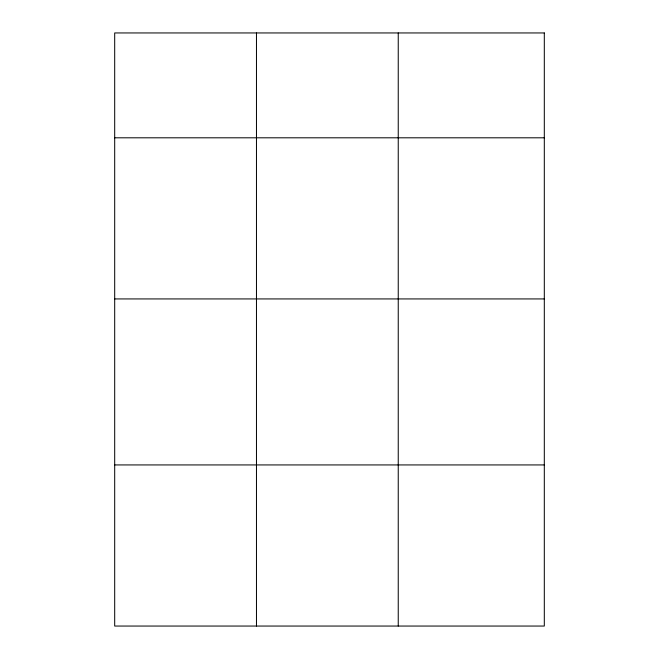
<?xml version="1.0" encoding="UTF-8"?>
<svg xmlns="http://www.w3.org/2000/svg" width="659" height="659" viewBox="0 0 659 659"><rect width="100%" height="100%" fill="white"/><g stroke="black" fill="none" stroke-linecap="round" stroke-linejoin="round"><path stroke-width="0.99" d="M114.691 137.805L544.309 137.805M114.691 298.931L544.309 298.931M114.691 464.933L544.309 464.933M398.242 32.95L398.242 626.05M256.466 32.95L256.466 626.05M544.309 32.95L114.691 32.95L114.691 626.05L544.309 626.05L544.309 32.95"/></g></svg>
